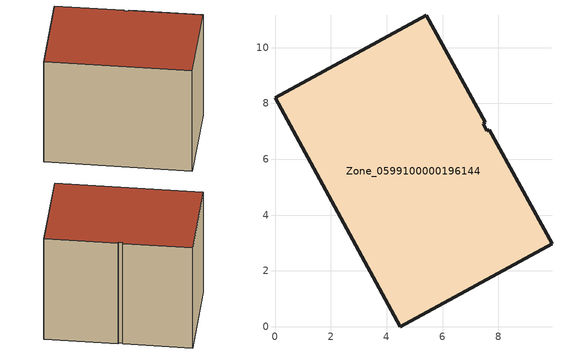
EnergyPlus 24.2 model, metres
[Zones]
Zone_0599100000196144
 floor ground (C_G): 7.52,7.32 7.46,7.28 7.59,7.02 7.67,7.06 9.92,2.97 4.49,0 0,8.2 5.41,11.16 z0
 wall outside (C_F): 4.49,0 9.92,2.97 7.67,7.06 7.59,7.02 7.46,7.28 7.52,7.32 5.41,11.16 0,8.2 4.49,0 z0:7.62
 roof outside (C_R): 7.46,7.28 7.52,7.32 5.41,11.16 0,8.2 4.49,0 9.92,2.97 7.67,7.06 7.59,7.02 z7.62
[BUILDING]
Pand.0599100000196144: North Axis=0; Terrain=City; Loads Convergence Tolerance Value=0.04; Temperature Convergence Tolerance Value=0.4; Solar Distribution=FullExterior; Maximum Number of Warmup Days=25; Minimum Number of Warmup Days=1
[Site:Location]
Rotterdam.The.Hague.AP_ZH_NLD Design_Conditions: Latitude=51.96; Longitude=4.45; Time Zone=1; Elevation=-4.5
[SITE:GROUNDTEMPERATURE:BUILDINGSURFACE]
18, 18, 18, 18, 18, 18, 18, 18, 18, 18, 18, 18
[MATERIAL] Thermal Absorptance=0.9; Solar Absorptance=0.7; Visible Absorptance=0.7
Name | Roughness | Thickness | Conductivity | Density | Specific Heat
G.TC.1965-1974 | MediumSmooth | 0.15 | 0.882353 | 540 | 1210
F.TC.1965-1974 | Rough | 0.3 | 0.697674 | 1920 | 840
R.TC.1965-1974 | MediumRough | 0.2 | 0.232558 | 1500 | 1000
[CONSTRUCTION]
C_G: G.TC.1965-1974
C_F: F.TC.1965-1974
C_R: R.TC.1965-1974
[ZONE]
Zone_0599100000196144: Type=1; Multiplier=1; Ceiling Height=Autocalculate; Volume=Autocalculate; Floor Area=autocalculate; Part of Total Floor Area=Yes
[ZONEINFILTRATION:DESIGNFLOWRATE]
Infil_Zone_0599100000196144: Zone or ZoneList or Space or SpaceList=Zone_0599100000196144; Schedule=AlwaysOn; Design Flow Rate Calculation Method=Flow/Area; Flow Rate per Floor Area=0.003; Constant Term Coefficient=1; Temperature Term Coefficient=0; Velocity Term Coefficient=0; Velocity Squared Term Coefficient=0
[HVACTEMPLATE:ZONE:IDEALLOADSAIRSYSTEM]
Zone_0599100000196144: Maximum Heating Supply Air Temperature=50; Minimum Cooling Supply Air Temperature=13; Maximum Heating Supply Air Humidity Ratio=0.0156; Minimum Cooling Supply Air Humidity Ratio=0.0077; Heating Limit=NoLimit; Cooling Limit=NoLimit; Dehumidification Control Type=ConstantSensibleHeatRatio; Cooling Sensible Heat Ratio=0.7; Dehumidification Setpoint=60; Humidification Control Type=None; Humidification Setpoint=30; Outdoor Air Method=None; Outdoor Air Flow Rate per Person=0.00944; Outdoor Air Flow Rate per Zone Floor Area=0; Outdoor Air Flow Rate per Zone=0; Demand Controlled Ventilation Type=None; Outdoor Air Economizer Type=NoEconomizer; Heat Recovery Type=None; Sensible Heat Recovery Effectiveness=0.7; Latent Heat Recovery Effectiveness=0.65
[ZONECONTROL:THERMOSTAT]
ThermostatControl_Zone_0599100000196144: Zone or ZoneList=Zone_0599100000196144; Control Type Schedule=DualSetpointControlType; Control 1=Thermostat_Zone_0599100000196144; Temperature Difference Between Cutout And Setpoint=0
[THERMOSTATSETPOINT:DUALSETPOINT]
Thermostat_Zone_0599100000196144: Heating Setpoint Temperature Schedule=HeatingSetpoint_Zone_0599100000196144; Cooling Setpoint Temperature Schedule=CoolingSetpoint_Zone_0599100000196144
[SCHEDULE:COMPACT]
HeatingSetpoint_Zone_0599100000196144: Through: 12/31, For: AllDays, Until: 24:00, 21
CoolingSetpoint_Zone_0599100000196144: Through: 12/31, For: AllDays, Until: 24:00, 24
DualSetpointControlType: Through: 12/31, For: AllDays, Until: 24:00, 4
AlwaysOn: Through: 12/31, For: AllDays, Until: 24:00, 1
